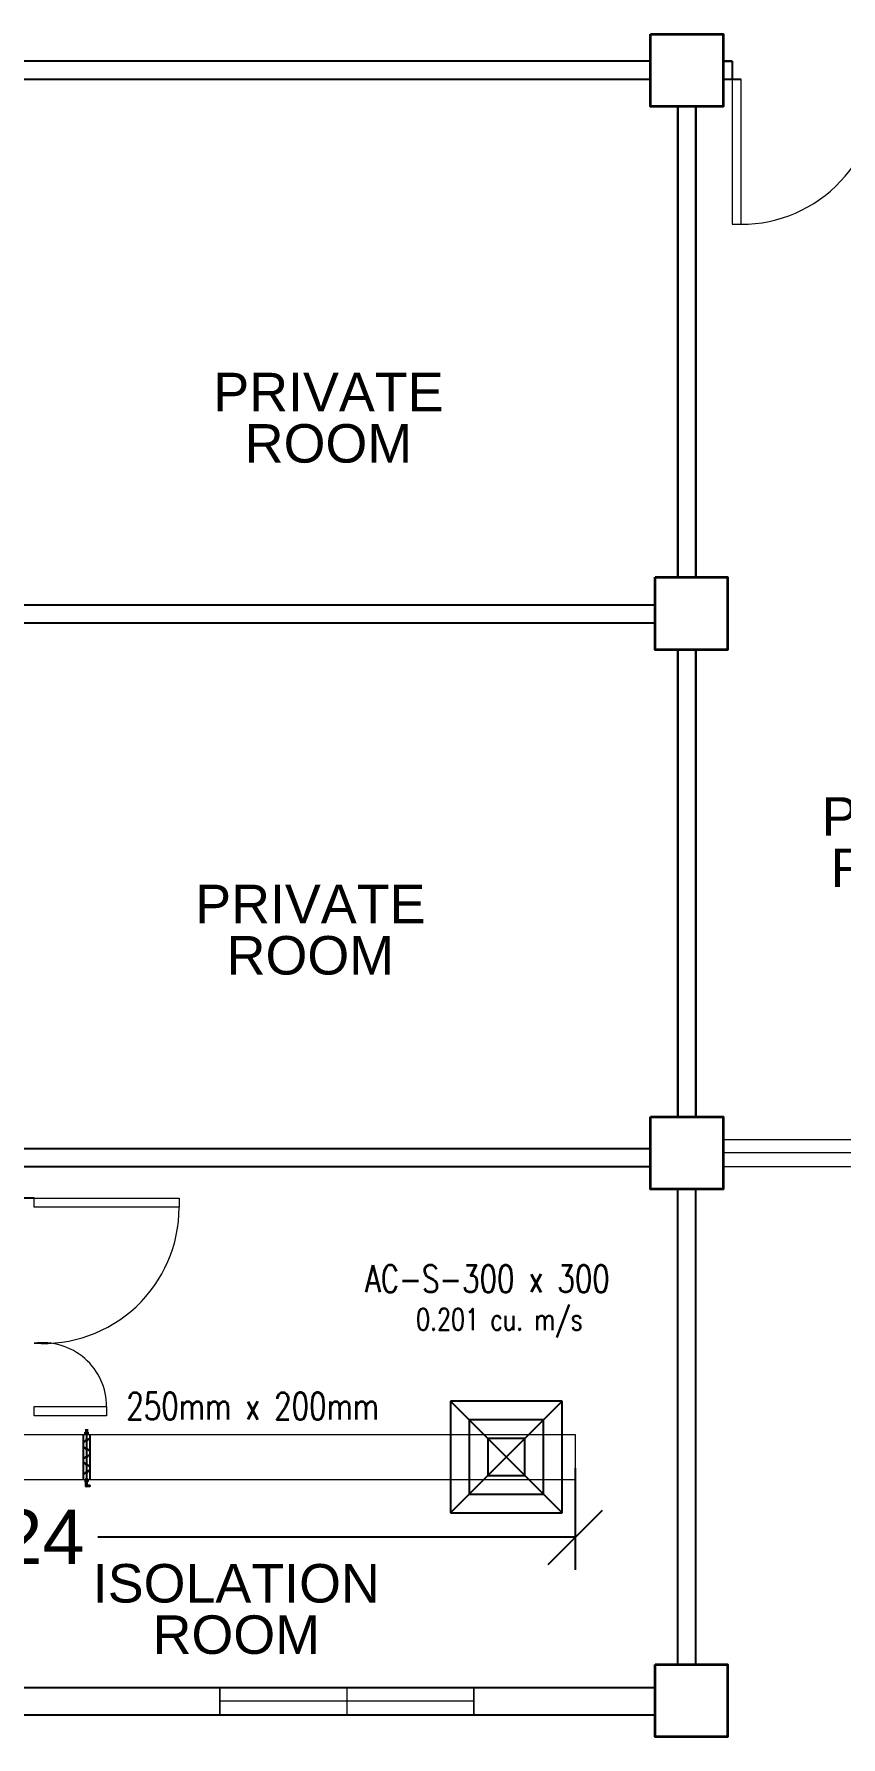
# Model space of a CAD drawing. Header units: millimetres. Extents: x 3 to 421, y 1 to 337.
# Drawn here: x 362.51 to 366.96, y 110.49 to 119.89 of the extents above; entities that cross this region are included whole.
import ezdxf

# ---------------------------------------------------------------- set-up
doc = ezdxf.new("R2010")
doc.units = ezdxf.units.MM
doc.header["$MEASUREMENT"] = 0
for name, color, linetype in [('A.C.VOLUM DAMPER', 7, 'Continuous'), ('diffuser', 7, 'Continuous'), ('ducting label', 7, 'Continuous'), ('label', 7, 'Continuous'), ('Legends', 7, 'Continuous')]:
    doc.layers.add(name, color=color, linetype=linetype)
doc.layers.add('ahu line', color=7, linetype='Continuous', lineweight=20)
doc.styles.add('Arch-Dim', font='simplex.shx', dxfattribs={"width": 0.75})
doc.styles.get("Standard").update_dxf_attribs({"font": 'arial.ttf'})
doc.styles.add('SWISSLT175', font='swissl.ttf', dxfattribs={"height": 0.175})
doc.dimstyles.new('Copy of dimension', dxfattribs={"dimtxt": 0.3, "dimasz": 0.3, "dimexe": 0.18, "dimexo": 0.0625, "dimgap": 0.09, "dimtad": 0, "dimzin": 0, "dimdsep": 46, "dimtxsty": 'Standard', "dimblk": 'OBLIQUE', "dimcen": 0.09, "dimclrd": 256, "dimclre": 256, "dimclrt": 256, "dimadec": 0, "dimazin": 0, "dimtfac": 1, "dimtofl": 0, "dimtmove": 0, "dimatfit": 3, "dimldrblk": 'OBLIQUE', "dimfxl": 1, "dimtolj": 1, "dimtzin": 0, "dimarcsym": 0})

# ---------------------------------------------------------------- blocks, each defined once
blk = doc.blocks.new('AC-S-12')
at = {"layer": 'diffuser'}
for p, q in [((-0.15, 0.15), (0.15, -0.15)), ((0.15, 0.15), (-0.15, -0.15)), ((-0.15, 0.15), (-0.15, -0.15)), ((0.15, 0.15), (-0.15, 0.15)), ((0.15, -0.15), (0.15, 0.15)), ((-0.1, 0.1), (-0.1, -0.1)), ((0.1, 0.1), (-0.1, 0.1)), ((0.1, -0.1), (0.1, 0.1)), ((-0.05, 0.05), (-0.05, -0.05)), ((0.05, 0.05), (-0.05, 0.05)), ((0.05, -0.05), (0.05, 0.05)), ((-0.05, -0.05), (0.05, -0.05)), ((-0.1, -0.1), (0.1, -0.1)), ((-0.15, -0.15), (0.15, -0.15))]:
    blk.add_line(p, q, dxfattribs=at)
for points in [[(-0.3582, 0.3582, 0, 0.0447, 0), (-0.2951, 0.295, 0, 0, 0), (-0.15, 0.15, 0, 0, 0)], [(0.3582, 0.3582, 0, 0.0447, 0), (0.2951, 0.295, 0, 0, 0), (0.15, 0.15, 0, 0, 0)], [(-0.3582, -0.3582, 0, 0.0447, 0), (-0.2951, -0.295, 0, 0, 0), (-0.15, -0.15, 0, 0, 0)], [(0.3582, -0.3582, 0, 0.0447, 0), (0.2951, -0.295, 0, 0, 0), (0.15, -0.15, 0, 0, 0)]]:
    blk.add_lwpolyline(points, format="xyseb", dxfattribs=at)
blk = doc.blocks.new('fcu')
at = {"layer": 'diffuser', "color": 7, "xscale": 2.052644456280903, "yscale": 2.052644456280903, "zscale": 2.052644456280903}
blk.add_blockref('AC-S-12', (0, 0), dxfattribs=at)
blk = doc.blocks.new('_Oblique')
at = {"color": 0, "linetype": 'ByBlock', "lineweight": -2}
blk.add_line((-0.5, -0.5), (0.5, 0.5), dxfattribs=at)
blk = doc.blocks.new('*D58')
at = {"layer": 'Defpoints', "color": 0, "transparency": 16777216}
for p in [(359.2575, 112.2631), (365.4932, 112.0381), (365.4932, 111.5948)]:
    blk.add_point(p, dxfattribs=at)
at = {"layer": 'diffuser', "lineweight": -2, "transparency": 16777216}
for p, q in [((359.2575, 112.2006), (359.2575, 111.4148)), ((365.4932, 111.9756), (365.4932, 111.4148)), ((359.2575, 111.5948), (361.8996, 111.5948)), ((365.4932, 111.5948), (362.8593, 111.5948))]:
    blk.add_line(p, q, dxfattribs=at)
at = {"layer": 'diffuser', "lineweight": -2, "transparency": 16777216, "xscale": 0.3, "yscale": 0.3, "zscale": 0.3, "rotation": 180}
blk.add_blockref('_Oblique', (359.2575, 111.5948), dxfattribs=at)
at = {"layer": 'diffuser', "lineweight": -2, "transparency": 16777216, "xscale": 0.3, "yscale": 0.3, "zscale": 0.3}
blk.add_blockref('_Oblique', (365.4932, 111.5948), dxfattribs=at)
at = {"layer": 'diffuser', "transparency": 16777216, "insert": (362.3795, 111.5948), "char_height": 0.3, "attachment_point": 5}
blk.add_mtext('\\A1;6.24', dxfattribs=at)

msp = doc.modelspace()

# ---------------------------------------------------------------- hatches: boundary and pattern name
at = {"layer": 'A.C.VOLUM DAMPER'}
h = msp.add_hatch(dxfattribs=at)
h.set_pattern_fill('ANSI31', color=256, scale=0.001864, angle=-90, style=0)
h.set_pattern_definition([(315, (-66.8579146, -129.4408619), (0.00016477009232, 0.00016477009232), [])])
h.paths.add_polyline_path([(362.8015, 111.9023), (362.8064, 111.9023), (362.8064, 111.9131), (362.7893, 111.9131), (362.7893, 111.9023), (362.7942, 111.9023), (362.7942, 111.8755), (362.8182, 111.8755), (362.8182, 111.8816), (362.8015, 111.8816)])

# ---------------------------------------------------------------- linework, layer by layer
at = {"color": 8, "linetype": 'ByBlock', "lineweight": 25}
for p, q in [((365.9082, 119.741), (360.3082, 119.741)), ((366.3582, 119.741), (366.3082, 119.741)), ((366.3082, 119.741), (366.3582, 119.741)), ((366.3582, 119.741), (366.3582, 119.641)), ((365.9082, 119.641), (360.3082, 119.641)), ((366.4082, 119.641), (366.3082, 119.641)), ((366.0582, 116.8931), (366.0582, 119.491)), ((366.0582, 119.491), (366.0582, 116.8931)), ((366.1582, 116.8931), (366.1582, 119.491)), ((366.1582, 119.491), (366.1582, 116.8931)), ((360.3082, 116.741), (365.9332, 116.741)), ((360.3082, 116.641), (365.9332, 116.641)), ((366.0582, 113.916), (366.0582, 116.4931)), ((366.0582, 116.4931), (366.0582, 113.916)), ((366.1582, 113.916), (366.1582, 116.4931)), ((366.1582, 116.4931), (366.1582, 113.916)), ((360.1582, 113.741), (365.9082, 113.741)), ((360.1582, 113.641), (365.9082, 113.641)), ((366.0582, 110.8931), (366.0582, 113.516)), ((366.1582, 110.8931), (366.1582, 113.516)), ((360.3082, 110.766), (365.9332, 110.766)), ((360.3082, 110.616), (365.9332, 110.616))]:
    msp.add_line(p, q, dxfattribs=at)
at = {"color": 8, "linetype": 'ByBlock', "lineweight": 9}
for p, q in [((366.3082, 113.791), (369.0582, 113.791)), ((367.7082, 113.716), (366.3082, 113.716)), ((366.3082, 113.641), (369.1582, 113.641)), ((363.5332, 110.766), (363.5332, 110.616)), ((364.2332, 110.766), (364.2332, 110.616)), ((364.9332, 110.616), (364.9332, 110.766)), ((364.9332, 110.691), (363.5332, 110.691))]:
    msp.add_line(p, q, dxfattribs=at)
at = {"color": 8, "linetype": 'Continuous', "lineweight": 25}
msp.add_line((362.5082, 113.466), (362.3582, 113.466), dxfattribs=at)
at = {"color": 8, "linetype": 'ByBlock', "lineweight": 35}
for points in [[(365.9082, 119.891), (366.3082, 119.891), (366.3082, 119.491), (365.9082, 119.491)], [(365.9332, 116.8931), (366.3332, 116.8931), (366.3332, 116.4931), (365.9332, 116.4931)], [(365.9082, 113.916), (366.3082, 113.916), (366.3082, 113.516), (365.9082, 113.516)], [(365.9332, 110.8931), (366.3332, 110.8931), (366.3332, 110.4931), (365.9332, 110.4931)]]:
    msp.add_lwpolyline(points, close=True, dxfattribs=at)
at = {"color": 8, "lineweight": 13, "ltscale": 0.03}
for points in [[(366.4082, 119.641), (366.3582, 119.641), (366.3582, 118.841), (366.4082, 118.841)], [(362.5082, 113.416), (362.5082, 113.466), (363.3082, 113.466), (363.3082, 113.416)], [(362.5082, 112.266), (362.5082, 112.316), (362.9082, 112.316), (362.9082, 112.266)]]:
    msp.add_lwpolyline(points, close=True, dxfattribs=at)
at = {"color": 8, "lineweight": 9}
msp.add_lwpolyline([(363.5332, 110.766), (364.9332, 110.766), (364.9332, 110.616), (363.5332, 110.616)], close=True, dxfattribs=at)
at = {"color": 8, "lineweight": 13, "ltscale": 0.03}
for centre, radius, start, end in [((366.4082, 119.5926), 0.7516, 270, 3.69522), ((362.5566, 113.416), 0.7516, 266.30478, 0), ((362.5551, 112.316), 0.3531, 0, 97.62815)]:
    msp.add_arc(centre, radius, start, end, dxfattribs=at)
at = {"layer": 'A.C.VOLUM DAMPER'}
for p, q in [((362.7788, 112.1631), (362.7788, 111.9131)), ((362.8153, 112.1399), (362.7804, 112.1191)), ((362.7894, 112.1662), (362.7992, 112.176)), ((362.7894, 112.176), (362.8052, 112.176)), ((362.7894, 112.1683), (362.7971, 112.176)), ((362.7894, 112.1643), (362.7894, 112.176)), ((362.7894, 112.1745), (362.7909, 112.176)), ((362.7894, 112.1724), (362.793, 112.176)), ((362.7894, 112.1704), (362.7951, 112.176)), ((362.7894, 112.175), (362.8001, 112.1643)), ((362.7894, 112.1729), (362.798, 112.1643)), ((362.7894, 112.1709), (362.7959, 112.1643)), ((362.7894, 112.1688), (362.7939, 112.1643)), ((362.7894, 112.1667), (362.7918, 112.1643)), ((362.7896, 112.1643), (362.8013, 112.176)), ((362.7904, 112.176), (362.8022, 112.1643)), ((362.7917, 112.1643), (362.8034, 112.176)), ((362.7925, 112.176), (362.8042, 112.1643)), ((362.7937, 112.1643), (362.8052, 112.1758)), ((362.7943, 112.1911), (362.7943, 112.176)), ((362.7943, 112.1805), (362.7987, 112.176)), ((362.7943, 112.1784), (362.7967, 112.176)), ((362.7943, 112.1763), (362.7946, 112.176)), ((362.7946, 112.176), (362.8052, 112.1654)), ((362.7951, 112.176), (362.8004, 112.1813)), ((362.7958, 112.1643), (362.8052, 112.1738)), ((362.7967, 112.176), (362.8052, 112.1675)), ((362.7971, 112.176), (362.8004, 112.1793)), ((362.7979, 112.1643), (362.8052, 112.1717)), ((362.7979, 112.1676), (362.7979, 111.9131)), ((362.7987, 112.176), (362.8052, 112.1696)), ((362.7992, 112.176), (362.8004, 112.1772)), ((362.8, 112.1643), (362.8052, 112.1696)), ((362.8004, 112.1911), (362.8004, 112.176)), ((362.8008, 112.176), (362.8052, 112.1716)), ((362.802, 112.1643), (362.8052, 112.1675)), ((362.8029, 112.176), (362.8052, 112.1737)), ((362.8041, 112.1643), (362.8052, 112.1654)), ((362.805, 112.176), (362.8052, 112.1758)), ((362.8052, 112.176), (362.8052, 112.1643)), ((362.8169, 111.9131), (362.8169, 112.1631)), ((362.8153, 112.0717), (362.7804, 112.0926)), ((362.8153, 112.0499), (362.7804, 112.029)), ((362.8153, 111.9864), (362.7804, 112.0073)), ((362.8153, 111.9645), (362.7804, 111.9436)), ((362.7893, 111.9131), (362.7893, 111.9023)), ((362.8064, 111.9131), (362.7893, 111.9131)), ((362.7893, 111.9023), (362.7942, 111.9023)), ((362.7942, 111.8755), (362.7942, 111.9023)), ((362.8182, 111.8755), (362.7942, 111.8755)), ((362.8015, 111.9023), (362.8064, 111.9023)), ((362.8015, 111.8816), (362.8015, 111.9023)), ((362.8182, 111.8816), (362.8015, 111.8816)), ((362.8064, 111.9023), (362.8064, 111.9131)), ((362.8182, 111.8755), (362.8182, 111.8816))]:
    msp.add_line(p, q, dxfattribs=at)
at = {"layer": 'A.C.VOLUM DAMPER', "extrusion": (0, 0, -1)}
for centre, major_axis, start_param, end_param in [((362.7979, 112.1295), (0.00251, 0.00251), 2.356195, 5.497787), ((362.7979, 112.1295), (0.00251, -0.00251), 3.926991, 7.068583), ((362.7979, 112.0822), (0.00251, 0.00251), 2.356195, 5.497787), ((362.7979, 112.0394), (0.00251, 0.00251), 2.356194, 5.497787), ((362.7979, 112.0822), (0.00251, -0.00251), 3.926991, 7.068583), ((362.7979, 112.0394), (0.00251, -0.00251), 3.926991, 7.068583), ((362.7979, 111.954), (0.00251, 0.00251), 2.356195, 5.497787), ((362.7979, 111.9969), (0.00251, -0.00251), 0.785398, 3.926991), ((362.7979, 111.9969), (0.00251, -0.00251), 3.926991, 7.068583), ((362.7979, 111.954), (0.00251, -0.00251), 3.926991, 7.068583)]:
    msp.add_ellipse(centre, major_axis=major_axis, ratio=1, start_param=start_param, end_param=end_param, dxfattribs=at)
at = {"layer": 'ahu line', "linetype": 'Continuous'}
for p, q in [((359.4825, 112.1631), (365.4932, 112.1631)), ((365.4932, 112.1631), (365.4932, 111.9131)), ((359.4825, 111.9131), (365.4932, 111.9131))]:
    msp.add_line(p, q, dxfattribs=at)

# ---------------------------------------------------------------- block references
at = {"layer": 'Legends', "linetype": 'Continuous', "lineweight": 25}
msp.add_blockref('fcu', (365.1126, 112.0381), dxfattribs=at)

# ---------------------------------------------------------------- texts
at = {"layer": 'ducting label', "color": 3, "linetype": 'Continuous', "lineweight": 25, "attachment_point": 1, "style": 'Arch-Dim'}
for s, width, insert, char_height in [('\\A1;AC-S-300 x 300', 1.719001, (364.3335, 113.0969), 0.15), ('\\A1;0.201 cu. m/s', 1.719001, (364.6153, 112.8575), 0.12), ('\\A1;250mm x 200mm', 1.643771, (363.017, 112.3943), 0.15)]:
    msp.add_mtext_dynamic_manual_height_columns(s, width=width, gutter_width=1.011, heights=[0], dxfattribs=dict(at, insert=insert, char_height=char_height))
at = {"layer": 'label', "color": 8, "linetype": 'ByBlock', "lineweight": 9, "ltscale": 0.4, "char_height": 0.2125, "attachment_point": 5, "line_spacing_factor": 0.8, "style": 'SWISSLT175'}
for s, insert in [('PRIVATE ^JROOM', (364.1316, 117.7723)), ('PRIVATE ^JROOM 7', (367.4869, 115.4295)), ('PRIVATE ^JROOM', (364.0319, 114.9471)), ('ISOLATION ^JROOM', (363.6235, 111.198))]:
    msp.add_mtext(s, dxfattribs=dict(at, insert=insert))

# ---------------------------------------------------------------- dimensions: what is measured, and where the dimension line sits
at = {"layer": 'diffuser'}
dim = msp.add_linear_dim(base=(365.4932, 111.5948), p1=(359.2575, 112.2631), p2=(365.4932, 112.0381), dimstyle='Copy of dimension', dxfattribs=at)
dim.commit()
dim.dimension.update_dxf_attribs({"geometry": '*D58', "text_midpoint": (362.3795, 111.5948), "dimtype": 160})

doc.saveas('drawing.dxf')
